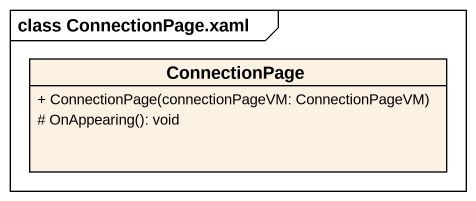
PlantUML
@startuml
mainframe class ConnectionPage.xaml
hide circle
hide empty members
skinparam classAttributeIconSize 0
class ConnectionPage {
  + ConnectionPage(connectionPageVM: ConnectionPageVM)
  # OnAppearing(): void
}
@enduml
